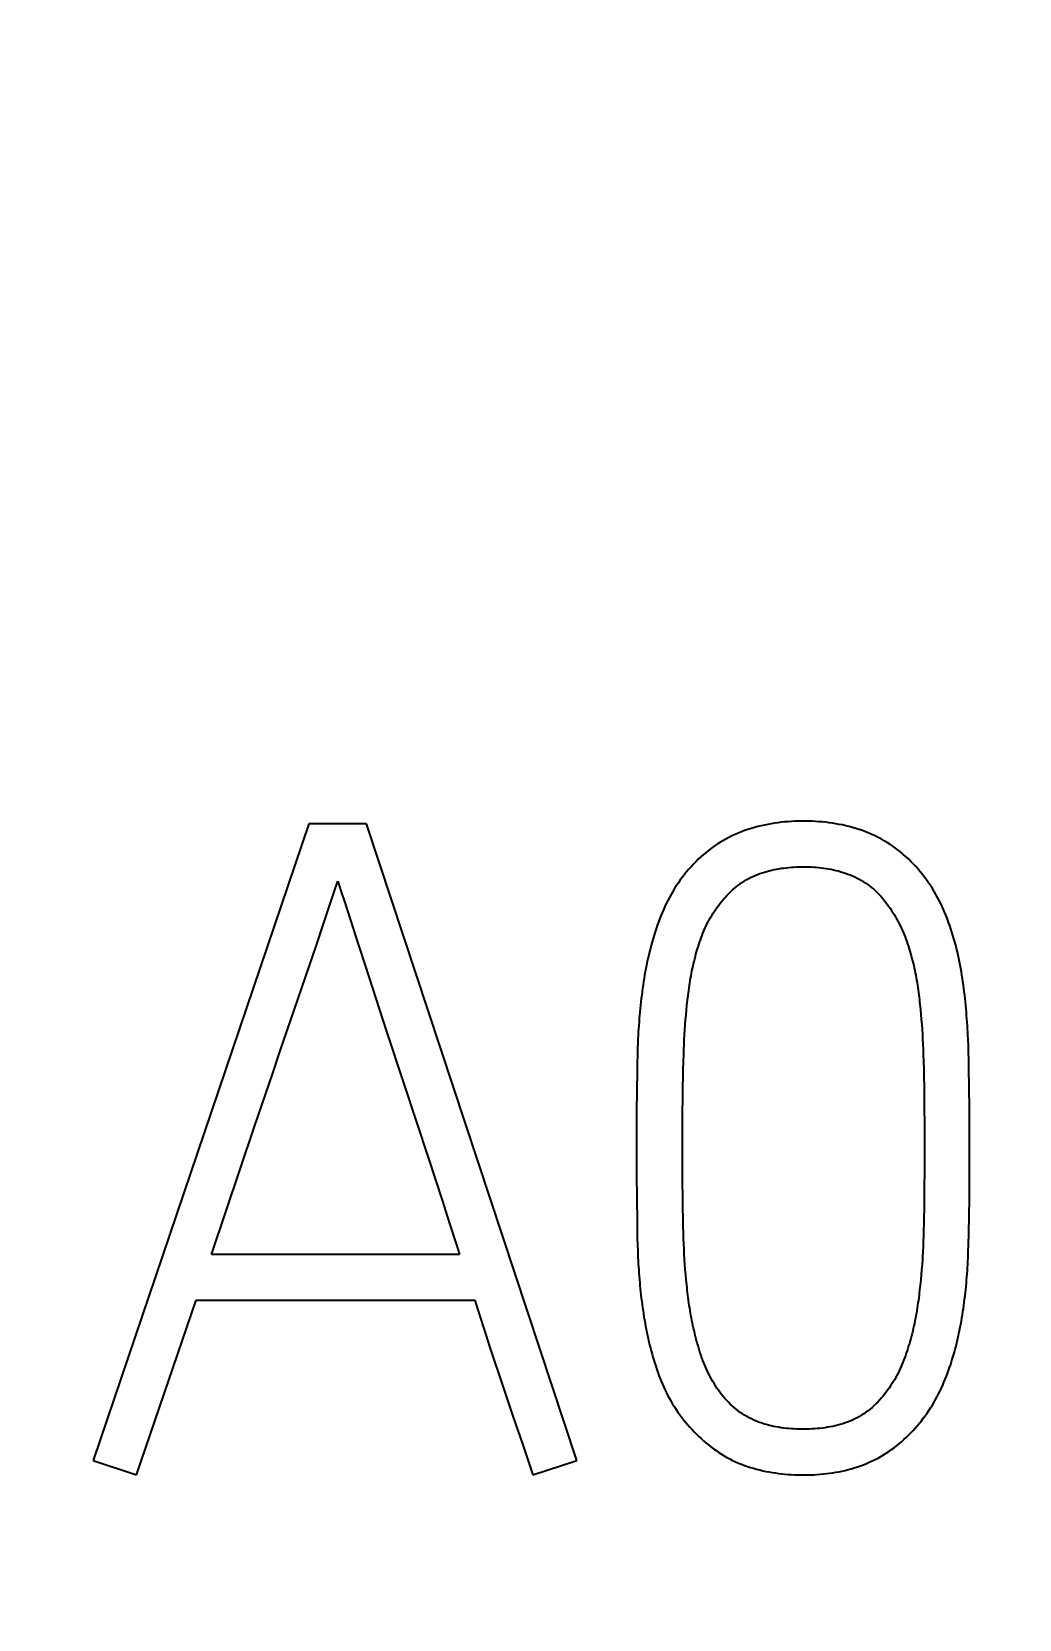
# Model space of a CAD drawing. Extents: x 0 to 420, y 0 to 297.
# Drawn here: x 137.132 to 139.579, y 174.192 to 178.126 of the extents above; entities that cross this region are included whole.
import ezdxf
from ezdxf.enums import TextEntityAlignment as Align

# ---------------------------------------------------------------- set-up
doc = ezdxf.new("R2010")
doc.units = 0
doc.header["$LTSCALE"] = 23.1
doc.layers.add('10100_DIM_FRONT', color=7, linetype='CONTINUOUS')
doc.layers.add('10500_FRONT_LABELING', color=7, linetype='CONTINUOUS')
doc.dimstyles.get("Standard").update_dxf_attribs({"dimtxt": 2.5, "dimasz": 2.5, "dimexe": 1.25, "dimexo": 0.625, "dimtad": 1, "dimcen": 2.5, "dimazin": 3, "dimtfac": 1, "dimtmove": 0, "dimatfit": 3})

# ---------------------------------------------------------------- blocks, each defined once
blk = doc.blocks.new('*D0')
at = {"layer": '10100_DIM_FRONT', "linetype": 'CONTINUOUS'}
for p, q in [((147.4005, 192.5601), (147.4005, 130.0621)), ((103.9005, 151.5111), (103.9005, 130.0621)), ((103.9005, 132.0621), (125.6505, 132.0621)), ((147.4005, 132.0621), (125.6505, 132.0621))]:
    blk.add_line(p, q, dxfattribs=at)
for points in [[(107.4005, 132.5621), (103.9005, 132.0621), (107.4005, 131.5621)], [(143.9005, 131.5621), (147.4005, 132.0621), (143.9005, 132.5621)]]:
    blk.add_solid(points, dxfattribs=at)
blk.add_text('43,5', height=3.5, dxfattribs=at).set_placement((121.6172, 132.9371), (131.3672, 132.9371), align=Align.FIT)
blk = doc.blocks.new('*D1')
at = {"layer": '10100_DIM_FRONT', "linetype": 'CONTINUOUS'}
for p, q in [((111.900486, 192.560113), (111.900486, 137.865388)), ((147.400486, 192.560113), (147.400486, 137.865388)), ((111.900486, 139.865388), (129.650486, 139.865388)), ((147.400486, 139.865388), (129.650486, 139.865388))]:
    blk.add_line(p, q, dxfattribs=at)
for points in [[(115.400486, 140.365388), (111.900486, 139.865388), (115.400486, 139.365388)], [(143.900486, 139.365388), (147.400486, 139.865388), (143.900486, 140.365388)]]:
    blk.add_solid(points, dxfattribs=at)
blk.add_text('35,5', height=3.5, dxfattribs=at).set_placement((125.819828, 140.740388), (135.319828, 140.740388), align=Align.FIT)

msp = doc.modelspace()

# ---------------------------------------------------------------- linework, layer by layer
at = {"layer": '10500_FRONT_LABELING', "color": 7, "linetype": 'CONTINUOUS'}
for p, q in [((137.8186, 176.1633), (137.284, 174.5855)), ((137.9618, 176.1633), (137.8186, 176.1633)), ((138.483, 174.5855), (137.9618, 176.1633)), ((137.9075, 175.9684), (137.9415, 175.8625)), ((137.8372, 175.8624), (137.8549, 175.9154)), ((137.8194, 175.8095), (137.8372, 175.8624)), ((137.9415, 175.8625), (137.9586, 175.8096)), ((137.8015, 175.7567), (137.8194, 175.8095)), ((137.9586, 175.8096), (137.9844, 175.7302)), ((137.9844, 175.7302), (138.0103, 175.6509)), ((138.7524, 175.6773), (138.7534, 175.6895)), ((138.7534, 175.6895), (138.7545, 175.7017)), ((139.333, 175.7153), (139.3342, 175.7031)), ((139.3342, 175.7031), (139.3353, 175.6908)), ((139.3353, 175.6908), (139.3364, 175.6786)), ((138.0103, 175.6509), (138.0537, 175.5188)), ((138.7498, 175.6406), (138.7506, 175.6528)), ((138.7506, 175.6528), (138.7514, 175.665)), ((138.7514, 175.665), (138.7524, 175.6773)), ((139.3364, 175.6786), (139.3373, 175.6664)), ((139.3373, 175.6664), (139.3382, 175.6541)), ((139.3382, 175.6541), (139.339, 175.6419)), ((138.6333, 175.6055), (138.6328, 175.5888)), ((138.7475, 175.5916), (138.748, 175.6039)), ((138.748, 175.6039), (138.7485, 175.6161)), ((138.7485, 175.6161), (138.7491, 175.6284)), ((138.7491, 175.6284), (138.7498, 175.6406)), ((139.339, 175.6419), (139.3397, 175.6296)), ((139.3397, 175.6296), (139.3403, 175.6173)), ((139.3403, 175.6173), (139.3408, 175.605)), ((139.3408, 175.605), (139.3413, 175.5927)), ((139.453, 175.6136), (139.4524, 175.6303)), ((139.4536, 175.5969), (139.453, 175.6136)), ((137.729, 175.5454), (137.7471, 175.5983)), ((138.6324, 175.5721), (138.6319, 175.547)), ((138.6328, 175.5888), (138.6324, 175.5721)), ((138.7465, 175.5549), (138.747, 175.5733)), ((138.747, 175.5733), (138.7475, 175.5916)), ((139.3413, 175.5927), (139.3418, 175.5743)), ((139.3418, 175.5743), (139.3423, 175.5558)), ((139.454, 175.5802), (139.4536, 175.5969)), ((139.4545, 175.5552), (139.454, 175.5802)), ((137.711, 175.4926), (137.729, 175.5454)), ((138.6319, 175.547), (138.6314, 175.5051)), ((138.7457, 175.512), (138.7461, 175.5365)), ((138.7461, 175.5365), (138.7465, 175.5549)), ((139.3423, 175.5558), (139.3427, 175.5373)), ((139.3427, 175.5373), (139.3431, 175.5127)), ((139.4551, 175.5133), (139.4545, 175.5552)), ((137.6841, 175.4133), (137.711, 175.4926)), ((138.0537, 175.5188), (138.1148, 175.334)), ((138.6314, 175.5051), (138.6309, 175.4465)), ((138.7453, 175.4814), (138.7457, 175.512)), ((139.3431, 175.5127), (139.3435, 175.4819)), ((139.4557, 175.4548), (139.4551, 175.5133)), ((138.6309, 175.4465), (138.6306, 175.3962)), ((138.7448, 175.4201), (138.745, 175.4508)), ((138.745, 175.4508), (138.7453, 175.4814)), ((139.3435, 175.4819), (139.3438, 175.4511)), ((139.3438, 175.4511), (139.344, 175.4265)), ((139.456, 175.4046), (139.4557, 175.4548)), ((137.6483, 175.3075), (137.6841, 175.4133)), ((138.7447, 175.3895), (138.7448, 175.4201)), ((139.344, 175.4265), (139.3441, 175.3957)), ((138.6306, 175.3962), (138.6306, 175.3232)), ((138.7447, 175.3711), (138.7447, 175.3895)), ((138.7447, 175.3211), (138.7447, 175.3711)), ((139.3441, 175.3957), (139.3442, 175.3467)), ((139.4559, 175.2995), (139.456, 175.3711)), ((139.456, 175.3711), (139.456, 175.4046)), ((138.1148, 175.334), (138.1321, 175.2811)), ((139.3442, 175.3467), (139.3441, 175.3211)), ((137.6126, 175.2017), (137.6483, 175.3075)), ((138.6306, 175.3232), (138.6307, 175.292)), ((138.6307, 175.292), (138.6311, 175.2373)), ((138.7448, 175.2955), (138.7447, 175.3211)), ((138.745, 175.2698), (138.7448, 175.2955)), ((139.344, 175.2954), (139.3438, 175.2698)), ((139.3441, 175.3211), (139.344, 175.2954)), ((139.4555, 175.2445), (139.4559, 175.2995)), ((138.1321, 175.2811), (138.1494, 175.2282)), ((138.7453, 175.2442), (138.745, 175.2698)), ((139.3438, 175.2698), (139.3436, 175.2442)), ((138.1494, 175.2282), (138.1666, 175.1753)), ((138.6311, 175.2373), (138.6319, 175.1748)), ((138.7457, 175.2122), (138.7453, 175.2442)), ((138.7461, 175.1866), (138.7457, 175.2122)), ((139.3431, 175.2121), (139.3427, 175.1865)), ((139.3436, 175.2442), (139.3431, 175.2121)), ((139.4548, 175.1817), (139.4555, 175.2445)), ((137.577, 175.0959), (137.6126, 175.2017)), ((138.6319, 175.1748), (138.6323, 175.1514)), ((138.7465, 175.1674), (138.7461, 175.1866)), ((139.4544, 175.1581), (139.4548, 175.1817)), ((138.6323, 175.1514), (138.6326, 175.1358)), ((138.6326, 175.1358), (138.6331, 175.1202)), ((138.747, 175.1482), (138.7465, 175.1674)), ((138.7474, 175.1354), (138.747, 175.1482)), ((138.7479, 175.1226), (138.7474, 175.1354)), ((139.3416, 175.1416), (139.3412, 175.1288)), ((139.3422, 175.1609), (139.3416, 175.1416)), ((139.4541, 175.1424), (139.4544, 175.1581)), ((138.1922, 175.0959), (137.577, 175.0959)), ((138.6331, 175.1202), (138.6336, 175.1046)), ((138.6336, 175.1046), (138.6343, 175.089)), ((138.7484, 175.1098), (138.7479, 175.1226)), ((138.749, 175.097), (138.7484, 175.1098)), ((138.7498, 175.0843), (138.749, 175.097)), ((139.3407, 175.116), (139.3401, 175.1032)), ((139.3412, 175.1288), (139.3407, 175.116)), ((139.4529, 175.1032), (139.4535, 175.1189)), ((138.7506, 175.0715), (138.7498, 175.0843)), ((138.7516, 175.0588), (138.7506, 175.0715)), ((138.7527, 175.0461), (138.7516, 175.0588)), ((139.3372, 175.0585), (139.3361, 175.0458)), ((139.3382, 175.0713), (139.3372, 175.0585)), ((139.339, 175.084), (139.3382, 175.0713)), ((138.7538, 175.0334), (138.7527, 175.0461)), ((138.7551, 175.0207), (138.7538, 175.0334)), ((139.3361, 175.0458), (139.335, 175.033)), ((137.3914, 174.55), (137.539, 174.9827)), ((137.539, 174.9827), (138.2302, 174.9827)), ((138.2302, 174.9827), (138.2419, 174.9455)), ((138.2419, 174.9455), (138.2537, 174.9082)), ((138.2537, 174.9082), (138.2656, 174.871)), ((138.2656, 174.871), (138.2777, 174.8339)), ((138.2777, 174.8339), (138.29, 174.7968)), ((138.29, 174.7968), (138.3024, 174.7597)), ((138.3024, 174.7597), (138.3149, 174.7227)), ((138.3149, 174.7227), (138.3234, 174.6981)), ((137.284, 174.5855), (137.3914, 174.55)), ((138.3733, 174.55), (138.483, 174.5855))]:
    msp.add_line(p, q, dxfattribs=at)
for points in [[(139.4524, 175.6303), (139.452, 175.6387), (139.4516, 175.647), (139.4511, 175.6553), (139.4506, 175.6637), (139.45, 175.672), (139.4494, 175.6803), (139.4488, 175.6887), (139.4481, 175.697), (139.4473, 175.7053), (139.4466, 175.7136), (139.4457, 175.7219), (139.4448, 175.7302), (139.4439, 175.7385), (139.4429, 175.7468), (139.4419, 175.7551), (139.4408, 175.7634), (139.4396, 175.7717), (139.4384, 175.7799), (139.4371, 175.7882), (139.4357, 175.7965), (139.4343, 175.8047), (139.4327, 175.813), (139.4311, 175.8212), (139.4294, 175.8295), (139.4276, 175.8377), (139.4257, 175.8459), (139.4237, 175.8541), (139.4216, 175.8623), (139.4194, 175.8706), (139.4171, 175.8787), (139.4147, 175.8869), (139.4122, 175.895), (139.4095, 175.9031), (139.4068, 175.9112), (139.404, 175.9192), (139.4011, 175.9271), (139.398, 175.935), (139.3948, 175.9429), (139.3915, 175.9507), (139.388, 175.9584), (139.3844, 175.9661), (139.3806, 175.9737), (139.3767, 175.9812), (139.3726, 175.9886), (139.3683, 175.996), (139.3638, 176.0033), (139.3592, 176.0105), (139.3544, 176.0175), (139.3495, 176.0245), (139.3444, 176.0313), (139.3392, 176.038), (139.3339, 176.0445), (139.3284, 176.051), (139.3228, 176.0573), (139.3171, 176.0635), (139.3112, 176.0695), (139.3052, 176.0754), (139.299, 176.0812), (139.2926, 176.0868), (139.2861, 176.0923), (139.2794, 176.0977), (139.2726, 176.1028), (139.2656, 176.1078), (139.2586, 176.1126), (139.2514, 176.1172), (139.2442, 176.1216), (139.2368, 176.1258), (139.2293, 176.1297), (139.2218, 176.1335), (139.2141, 176.137), (139.2064, 176.1404), (139.1985, 176.1436), (139.1906, 176.1465), (139.1826, 176.1493), (139.1744, 176.1519), (139.1662, 176.1543), (139.158, 176.1566), (139.1497, 176.1586), (139.1413, 176.1605), (139.133, 176.1621), (139.1247, 176.1636), (139.1163, 176.1649), (139.1079, 176.1661), (139.0995, 176.1671), (139.0911, 176.1679), (139.0826, 176.1686), (139.0742, 176.1692), (139.0657, 176.1696), (139.0573, 176.1698), (139.0488, 176.17), (139.0403, 176.17), (139.0318, 176.1698), (139.0233, 176.1696), (139.0147, 176.1692), (139.0062, 176.1686), (138.9977, 176.1679), (138.9893, 176.1671), (138.9808, 176.1661), (138.9724, 176.1649), (138.9641, 176.1636), (138.9557, 176.1621), (138.9475, 176.1604), (138.9392, 176.1586), (138.931, 176.1566), (138.9228, 176.1544), (138.9147, 176.152), (138.9066, 176.1494), (138.8985, 176.1466), (138.8905, 176.1436), (138.8826, 176.1404), (138.8747, 176.137), (138.867, 176.1335), (138.8594, 176.1297), (138.8519, 176.1257), (138.8446, 176.1215), (138.8373, 176.1172), (138.8302, 176.1126), (138.8232, 176.1079), (138.8163, 176.1029), (138.8096, 176.0978), (138.8029, 176.0925), (138.7964, 176.087), (138.79, 176.0813), (138.7837, 176.0755), (138.7776, 176.0695), (138.7717, 176.0634), (138.7659, 176.0572), (138.7603, 176.0509), (138.7548, 176.0444), (138.7495, 176.0378), (138.7443, 176.0311), (138.7392, 176.0243), (138.7343, 176.0173), (138.7295, 176.0103), (138.7249, 176.0031), (138.7205, 175.9958), (138.7162, 175.9885), (138.7121, 175.981), (138.7082, 175.9735), (138.7044, 175.9659), (138.7008, 175.9583), (138.6973, 175.9506), (138.694, 175.9429), (138.6908, 175.9351), (138.6878, 175.9272), (138.6848, 175.9193), (138.682, 175.9114), (138.6793, 175.9034), (138.6767, 175.8954), (138.6741, 175.8873), (138.6717, 175.8792), (138.6694, 175.8711), (138.6671, 175.8629), (138.6649, 175.8547), (138.6628, 175.8465), (138.6609, 175.8383), (138.659, 175.83), (138.6572, 175.8218), (138.6554, 175.8135), (138.6538, 175.8052), (138.6523, 175.797), (138.6508, 175.7887), (138.6494, 175.7804), (138.6481, 175.7721), (138.6468, 175.7638), (138.6456, 175.7555), (138.6445, 175.7472), (138.6434, 175.7389)], [(138.7545, 175.7017), (138.7557, 175.7139), (138.7564, 175.72), (138.7571, 175.7261), (138.7578, 175.7322), (138.7585, 175.7383), (138.7593, 175.7444), (138.7601, 175.7505), (138.7609, 175.7566), (138.7618, 175.7627), (138.7628, 175.7687), (138.7637, 175.7748), (138.7648, 175.7808), (138.7658, 175.7868), (138.7669, 175.7928), (138.7681, 175.7988), (138.7694, 175.8048), (138.7707, 175.8107), (138.772, 175.8167), (138.7734, 175.8226), (138.7749, 175.8285), (138.7764, 175.8344), (138.778, 175.8403), (138.7796, 175.8461), (138.7813, 175.852), (138.7831, 175.8578), (138.7849, 175.8636), (138.7868, 175.8694), (138.7888, 175.8752), (138.7909, 175.8809), (138.793, 175.8866), (138.7953, 175.8923), (138.7976, 175.898), (138.8001, 175.9036), (138.8026, 175.9092), (138.8053, 175.9148), (138.8081, 175.9203), (138.811, 175.9258), (138.8141, 175.9312), (138.8172, 175.9366), (138.8204, 175.9419), (138.8238, 175.947), (138.8272, 175.9522), (138.8308, 175.9572), (138.8344, 175.9622), (138.8382, 175.967), (138.8421, 175.9719), (138.8461, 175.9766), (138.8502, 175.9812), (138.8544, 175.9858), (138.8587, 175.9902), (138.8632, 175.9946), (138.8677, 175.9988), (138.8724, 176.0029), (138.8771, 176.0068), (138.8819, 176.0106), (138.8868, 176.0142), (138.8918, 176.0177), (138.897, 176.0211), (138.9022, 176.0243), (138.9076, 176.0273), (138.9131, 176.0302), (138.9187, 176.0329), (138.9243, 176.0354), (138.9301, 176.0378), (138.9359, 176.04), (138.9418, 176.042), (138.9477, 176.0439), (138.9536, 176.0456), (138.9596, 176.0472), (138.9656, 176.0486), (138.9716, 176.0499), (138.9777, 176.0511), (138.9837, 176.0522), (138.9899, 176.0531), (138.996, 176.0539), (139.0022, 176.0547), (139.0084, 176.0553), (139.0146, 176.0558), (139.0208, 176.0562), (139.0269, 176.0565), (139.0331, 176.0567), (139.0393, 176.0568), (139.0455, 176.0568), (139.0516, 176.0568), (139.0578, 176.0566), (139.0639, 176.0564), (139.07, 176.056), (139.0762, 176.0556), (139.0823, 176.055), (139.0884, 176.0544), (139.0945, 176.0536), (139.1006, 176.0528), (139.1067, 176.0518), (139.1127, 176.0506), (139.1188, 176.0494), (139.1248, 176.048), (139.1309, 176.0465), (139.1369, 176.0448), (139.1429, 176.043), (139.1488, 176.041), (139.1546, 176.0389), (139.1604, 176.0366), (139.1661, 176.0342), (139.1718, 176.0316), (139.1773, 176.0289), (139.1828, 176.026), (139.1882, 176.0229), (139.1935, 176.0197), (139.1988, 176.0163), (139.2039, 176.0127), (139.2089, 176.009), (139.2138, 176.0051), (139.2185, 176.0011), (139.2231, 175.997), (139.2276, 175.9927), (139.2319, 175.9883), (139.2361, 175.9837), (139.2401, 175.979), (139.2441, 175.9742), (139.2479, 175.9693), (139.2517, 175.9644), (139.2553, 175.9593), (139.2589, 175.9542), (139.2624, 175.949), (139.2657, 175.9438), (139.269, 175.9386), (139.2721, 175.9332), (139.2752, 175.9279), (139.2781, 175.9224), (139.281, 175.917), (139.2837, 175.9115), (139.2864, 175.9059), (139.2889, 175.9003), (139.2914, 175.8946), (139.2938, 175.8889), (139.2961, 175.8831), (139.2983, 175.8773), (139.3004, 175.8715), (139.3025, 175.8656), (139.3044, 175.8597), (139.3063, 175.8538), (139.3082, 175.8479), (139.3099, 175.8419), (139.3116, 175.836)], [(137.8549, 175.9154), (137.8813, 175.9948), (137.8902, 176.0213)], [(137.8902, 176.0213), (137.8989, 175.9949), (137.9075, 175.9684)], [(139.3116, 175.836), (139.3132, 175.83), (139.3148, 175.8241), (139.3162, 175.8181), (139.3177, 175.8121), (139.319, 175.8061), (139.3203, 175.8001), (139.3215, 175.7941), (139.3227, 175.788), (139.3238, 175.782), (139.3248, 175.776), (139.3258, 175.7699), (139.3268, 175.7639), (139.3277, 175.7578), (139.3286, 175.7518), (139.3294, 175.7457), (139.3302, 175.7396), (139.3309, 175.7335), (139.3316, 175.7274), (139.3323, 175.7214), (139.333, 175.7153)], [(137.7471, 175.5983), (137.7743, 175.6774), (137.8015, 175.7567)], [(138.6434, 175.7389), (138.6424, 175.7306), (138.6414, 175.7223), (138.6405, 175.714), (138.6397, 175.7057), (138.6389, 175.6973), (138.6381, 175.689), (138.6374, 175.6807), (138.6368, 175.6723), (138.6362, 175.664), (138.6356, 175.6557), (138.6351, 175.6473), (138.6347, 175.639), (138.6343, 175.6306), (138.6339, 175.6223), (138.6333, 175.6055)], [(138.1666, 175.1753), (138.1837, 175.1224), (138.1922, 175.0959)], [(139.3427, 175.1865), (139.3423, 175.1673), (139.3422, 175.1609)], [(139.4535, 175.1189), (139.4537, 175.1267), (139.4541, 175.1424)], [(139.3401, 175.1032), (139.3394, 175.0904), (139.339, 175.084)], [(139.4245, 174.877), (139.4263, 174.8847), (139.4281, 174.8924), (139.4298, 174.9002), (139.4314, 174.9079), (139.4329, 174.9157), (139.4344, 174.9235), (139.4358, 174.9312), (139.4371, 174.939), (139.4384, 174.9468), (139.4396, 174.9546), (139.4407, 174.9624), (139.4418, 174.9702), (139.4428, 174.978), (139.4438, 174.9858), (139.4447, 174.9936), (139.4456, 175.0014), (139.4464, 175.0092), (139.4472, 175.017), (139.448, 175.0248), (139.4487, 175.0327), (139.4493, 175.0405), (139.4499, 175.0483), (139.4505, 175.0561), (139.451, 175.064), (139.4515, 175.0718), (139.4519, 175.0796), (139.4523, 175.0875), (139.4529, 175.1032)], [(138.6343, 175.089), (138.6346, 175.0812), (138.6351, 175.0734), (138.6355, 175.0656), (138.636, 175.0579), (138.6366, 175.0501), (138.6372, 175.0423), (138.6378, 175.0346), (138.6385, 175.0268), (138.6392, 175.019), (138.64, 175.0113), (138.6408, 175.0035), (138.6416, 174.9958), (138.6425, 174.988), (138.6435, 174.9803), (138.6445, 174.9726), (138.6456, 174.9648), (138.6467, 174.9571), (138.6478, 174.9494), (138.6491, 174.9417), (138.6503, 174.934), (138.6517, 174.9263), (138.6531, 174.9185), (138.6546, 174.9109), (138.6561, 174.9032), (138.6577, 174.8955), (138.6594, 174.8878), (138.6612, 174.8801), (138.6631, 174.8725), (138.665, 174.8648), (138.6671, 174.8571), (138.6692, 174.8495), (138.6714, 174.8419), (138.6737, 174.8342), (138.676, 174.8267), (138.6785, 174.8191), (138.681, 174.8116), (138.6836, 174.8041), (138.6863, 174.7966), (138.6891, 174.7892), (138.6921, 174.7819), (138.6951, 174.7746), (138.6983, 174.7674), (138.7015, 174.7602), (138.705, 174.753), (138.7085, 174.746), (138.7123, 174.739), (138.7161, 174.732), (138.7202, 174.7252), (138.7244, 174.7184), (138.7287, 174.7117), (138.7332, 174.7051), (138.7379, 174.6986), (138.7426, 174.6923), (138.7475, 174.686), (138.7525, 174.6799), (138.7577, 174.6739), (138.7629, 174.668), (138.7683, 174.6622), (138.7737, 174.6565), (138.7793, 174.651), (138.785, 174.6455), (138.7908, 174.6401), (138.7967, 174.6348), (138.8027, 174.6296), (138.8088, 174.6246), (138.815, 174.6196), (138.8214, 174.6148), (138.8279, 174.6101), (138.8345, 174.6056), (138.8411, 174.6013), (138.8479, 174.5972), (138.8548, 174.5933), (138.8617, 174.5896), (138.8688, 174.586), (138.8759, 174.5827), (138.8831, 174.5795), (138.8905, 174.5765), (138.8979, 174.5737), (138.9054, 174.5711), (138.913, 174.5686), (138.9206, 174.5663), (138.9283, 174.5642), (138.936, 174.5622), (138.9437, 174.5604), (138.9515, 174.5588), (138.9593, 174.5573), (138.967, 174.556), (138.9749, 174.5548), (138.9827, 174.5537), (138.9905, 174.5528), (138.9984, 174.552), (139.0062, 174.5514), (139.0141, 174.5509), (139.022, 174.5505), (139.0299, 174.5502), (139.0378, 174.5501), (139.0458, 174.55), (139.0537, 174.5501), (139.0617, 174.5503), (139.0697, 174.5506), (139.0776, 174.5511), (139.0855, 174.5517), (139.0934, 174.5524), (139.1012, 174.5532), (139.109, 174.5542), (139.1168, 174.5553), (139.1246, 174.5566), (139.1323, 174.558), (139.14, 174.5596), (139.1476, 174.5613), (139.1553, 174.5632), (139.1629, 174.5652), (139.1704, 174.5674), (139.1779, 174.5698), (139.1854, 174.5724), (139.1929, 174.5751), (139.2003, 174.5781), (139.2076, 174.5812), (139.2149, 174.5845), (139.2221, 174.588), (139.2291, 174.5917), (139.2361, 174.5955), (139.2429, 174.5995), (139.2495, 174.6037), (139.2561, 174.6081), (139.2626, 174.6126), (139.2689, 174.6173), (139.2752, 174.6222), (139.2813, 174.6272), (139.2874, 174.6323), (139.2933, 174.6376), (139.2992, 174.6431), (139.3049, 174.6486), (139.3105, 174.6543), (139.3159, 174.6601), (139.3213, 174.666), (139.3265, 174.6719), (139.3316, 174.678), (139.3365, 174.6842), (139.3414, 174.6904), (139.3461, 174.6968), (139.3507, 174.7033), (139.3552, 174.7098), (139.3595, 174.7165), (139.3638, 174.7232), (139.3679, 174.7301), (139.3718, 174.737), (139.3756, 174.744), (139.3793, 174.751), (139.3828, 174.7581), (139.3862, 174.7653), (139.3894, 174.7725), (139.3926, 174.7797), (139.3956, 174.787), (139.3985, 174.7943), (139.4013, 174.8016), (139.404, 174.809), (139.4066, 174.8164), (139.4092, 174.8239), (139.4116, 174.8314), (139.4139, 174.8389), (139.4162, 174.8465), (139.4184, 174.854), (139.4205, 174.8617), (139.4225, 174.8693), (139.4245, 174.877)], [(138.7668, 174.9389), (138.7656, 174.9451), (138.7645, 174.9514), (138.7635, 174.9577), (138.7625, 174.9639), (138.7615, 174.9702), (138.7606, 174.9765), (138.7597, 174.9828), (138.7588, 174.9891), (138.758, 174.9955), (138.7572, 175.0018), (138.7565, 175.0081), (138.7558, 175.0144), (138.7551, 175.0207)], [(139.335, 175.033), (139.3337, 175.0203), (139.333, 175.014), (139.3323, 175.0076), (139.3315, 175.0013), (139.3308, 174.995), (139.3299, 174.9886), (139.3291, 174.9823), (139.3282, 174.976), (139.3272, 174.9697), (139.3263, 174.9633), (139.3252, 174.957), (139.3242, 174.9507), (139.323, 174.9444), (139.3218, 174.9382), (139.3206, 174.9319), (139.3193, 174.9256), (139.318, 174.9193), (139.3165, 174.9131), (139.3151, 174.9068), (139.3135, 174.9006), (139.3119, 174.8944), (139.3103, 174.8881), (139.3085, 174.8819), (139.3068, 174.8758), (139.3049, 174.8696), (139.303, 174.8635), (139.3011, 174.8574), (139.299, 174.8513), (139.2969, 174.8453), (139.2947, 174.8392), (139.2924, 174.8332), (139.29, 174.8273), (139.2875, 174.8214), (139.285, 174.8155), (139.2823, 174.8097), (139.2795, 174.8039), (139.2766, 174.7981), (139.2735, 174.7924), (139.2704, 174.7868), (139.2671, 174.7812), (139.2637, 174.7758), (139.2603, 174.7704), (139.2567, 174.7651), (139.253, 174.7599), (139.2492, 174.7547), (139.2453, 174.7497), (139.2412, 174.7447), (139.2371, 174.7398), (139.2328, 174.735), (139.2284, 174.7303), (139.2238, 174.7258), (139.2191, 174.7213), (139.2143, 174.717), (139.2093, 174.7129), (139.2043, 174.709), (139.1991, 174.7052), (139.1938, 174.7016), (139.1885, 174.6981), (139.183, 174.6948), (139.1773, 174.6917), (139.1716, 174.6888), (139.1657, 174.686), (139.1598, 174.6834), (139.1538, 174.681), (139.1477, 174.6788), (139.1416, 174.6768), (139.1355, 174.6749), (139.1293, 174.6732), (139.1231, 174.6717), (139.1169, 174.6703), (139.1106, 174.669), (139.1043, 174.6679), (139.0979, 174.6669), (139.0916, 174.666), (139.0851, 174.6653), (139.0787, 174.6647), (139.0723, 174.6641), (139.0659, 174.6638), (139.0594, 174.6635), (139.053, 174.6633), (139.0466, 174.6632), (139.0402, 174.6632), (139.0338, 174.6633), (139.0275, 174.6635), (139.0211, 174.6638), (139.0147, 174.6642), (139.0084, 174.6647), (139.002, 174.6654), (138.9957, 174.6661), (138.9894, 174.667), (138.9831, 174.668), (138.9767, 174.6691), (138.9704, 174.6703), (138.9642, 174.6717), (138.9579, 174.6733), (138.9516, 174.675), (138.9454, 174.6769), (138.9393, 174.6789), (138.9332, 174.6811), (138.9272, 174.6834), (138.9213, 174.686), (138.9155, 174.6887), (138.9098, 174.6916), (138.9041, 174.6947), (138.8986, 174.6979), (138.8931, 174.7014), (138.8877, 174.705), (138.8825, 174.7089), (138.8774, 174.7129), (138.8724, 174.717), (138.8676, 174.7212), (138.8629, 174.7256), (138.8584, 174.7302), (138.854, 174.7349), (138.8497, 174.7397), (138.8455, 174.7446), (138.8414, 174.7496), (138.8375, 174.7548), (138.8337, 174.76), (138.83, 174.7653), (138.8264, 174.7707), (138.8229, 174.7761), (138.8196, 174.7816), (138.8164, 174.7871), (138.8134, 174.7928), (138.8104, 174.7985), (138.8076, 174.8042), (138.8049, 174.81), (138.8023, 174.8159), (138.7998, 174.8218), (138.7974, 174.8278), (138.7951, 174.8338), (138.7929, 174.8398), (138.7908, 174.8459), (138.7887, 174.852), (138.7868, 174.8582), (138.7849, 174.8643), (138.783, 174.8705), (138.7813, 174.8767), (138.7796, 174.8829), (138.7779, 174.8891), (138.7763, 174.8953), (138.7748, 174.9015), (138.7733, 174.9077), (138.7719, 174.9139), (138.7705, 174.9201), (138.7692, 174.9264), (138.768, 174.9326), (138.7668, 174.9389)], [(138.3234, 174.6981), (138.3491, 174.6243), (138.3533, 174.612), (138.3574, 174.5996), (138.3615, 174.5872), (138.3655, 174.5749), (138.3694, 174.5624), (138.3733, 174.55)]]:
    msp.add_lwpolyline(points, dxfattribs=at)

# ---------------------------------------------------------------- dimensions: what is measured, and where the dimension line sits
at = {"layer": '10100_DIM_FRONT', "linetype": 'CONTINUOUS'}
for base, p1, picture, middle in [((147.4005, 132.0621), (103.9005, 151.5111), '*D0', (126.4922, 134.6871)), ((147.4005, 139.8654), (111.9005, 192.5601), '*D1', (130.5698, 142.4904))]:
    dim = msp.add_linear_dim(base=base, p1=p1, p2=(147.4005, 192.5601), dimstyle='Standard', dxfattribs=at)
    dim.commit()
    dim.dimension.update_dxf_attribs({"geometry": picture, "text_midpoint": middle, "dimtype": 128})

doc.saveas('drawing.dxf')
